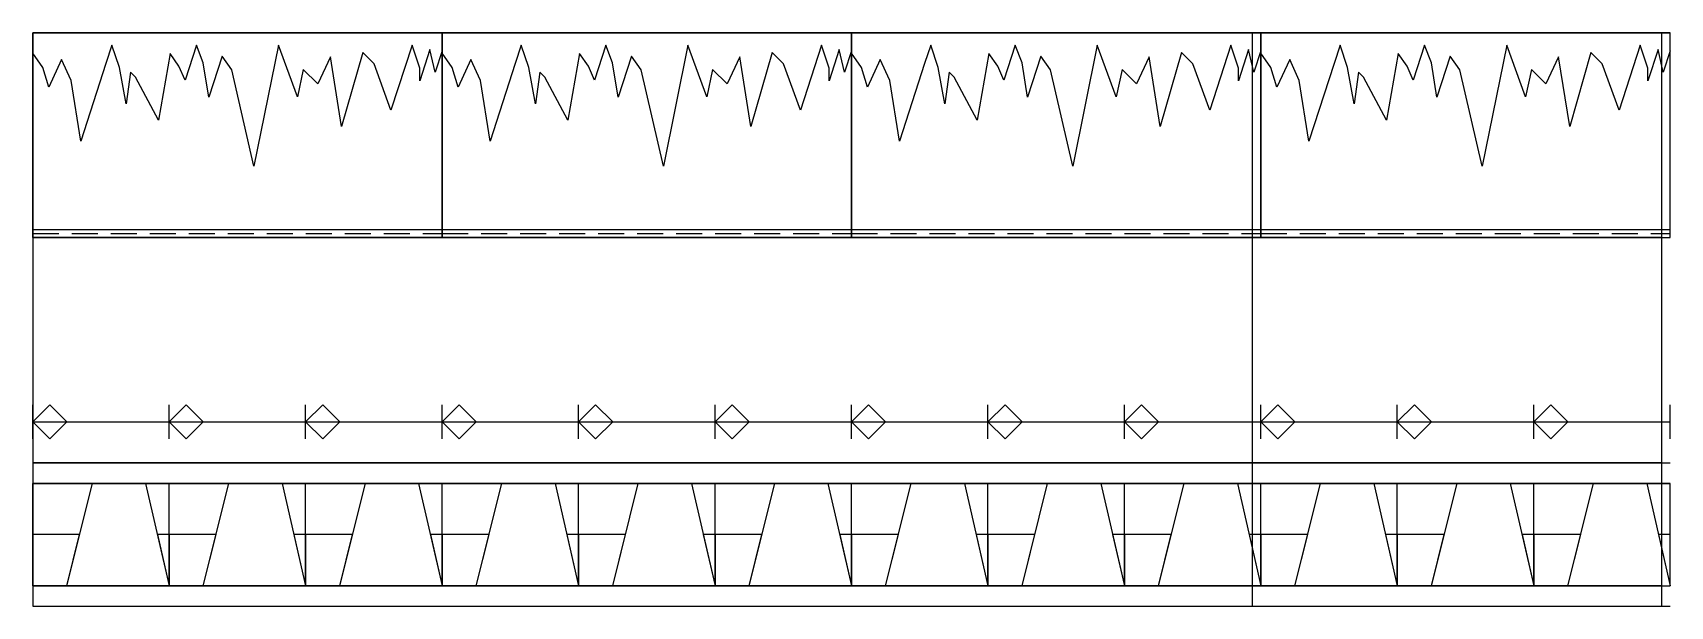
# Model space of a CAD drawing. Extents: x -398 to 2, y -30 to 110.
import ezdxf

# ---------------------------------------------------------------- set-up
doc = ezdxf.new("R2010")
doc.units = 0
doc.linetypes.add('HIDDEN', pattern=[9.525, 6.35, -3.175])
doc.layers.get('0').update_dxf_attribs({"linetype": 'CONTINUOUS'})

msp = doc.modelspace()

# ---------------------------------------------------------------- linework, layer by layer
at = {"linetype": 'CONTINUOUS'}
for p, q in [((-397.93, 110), (2.07, 110)), ((-397.93, 110), (-397.93, -30)), ((-297.93, 110), (-397.93, 110)), ((-397.93, 60), (-397.93, 110)), ((-297.93, 110), (-397.93, 110)), ((-397.93, 110), (-397.93, 60)), ((-297.93, 60), (-297.93, 110)), ((-197.93, 110), (-297.93, 110)), ((-297.93, 60), (-297.93, 110)), ((-197.93, 110), (-297.93, 110)), ((-297.93, 110), (-297.93, 60)), ((-197.93, 60), (-197.93, 110)), ((-97.93, 110), (-197.93, 110)), ((-197.93, 60), (-197.93, 110)), ((-97.93, 110), (-197.93, 110)), ((-197.93, 110), (-197.93, 60)), ((-100, -30), (-100, 110)), ((-97.93, 60), (-97.93, 110)), ((2.07, 110), (-97.93, 110)), ((-97.93, 60), (-97.93, 110)), ((2.07, 110), (-97.93, 110)), ((-97.93, 110), (-97.93, 60)), ((0, -30), (0, 110)), ((2.07, 60), (2.07, 110)), ((-395.5, 101.53), (-397.93, 104.99)), ((-397.93, 104.99), (-397.93, 60)), ((-395.5, 101.53), (-397.93, 104.99)), ((-397.93, 104.99), (-397.93, 60)), ((-378.59, 107), (-380.06, 102.49)), ((-378.59, 107), (-380.06, 102.49)), ((-376.76, 101.53), (-378.59, 107)), ((-376.76, 101.53), (-378.59, 107)), ((-364.37, 104.94), (-367.25, 88.63)), ((-364.37, 104.94), (-367.25, 88.63)), ((-362.21, 101.86), (-364.37, 104.94)), ((-362.21, 101.86), (-364.37, 104.94)), ((-357.93, 107), (-360.7, 98.46)), ((-357.93, 107), (-360.7, 98.46)), ((-356.28, 102.65), (-357.93, 107)), ((-356.28, 102.65), (-357.93, 107)), ((-351.69, 104.31), (-354.94, 94.29)), ((-351.69, 104.31), (-354.94, 94.29)), ((-349.32, 100.93), (-351.69, 104.31)), ((-349.32, 100.93), (-351.69, 104.31)), ((-337.88, 107), (-343.89, 77.42)), ((-337.88, 107), (-343.89, 77.42)), ((-333.28, 94.37), (-337.88, 107)), ((-333.28, 94.37), (-337.88, 107)), ((-325.22, 104.14), (-328.31, 97.51)), ((-325.22, 104.14), (-328.31, 97.51)), ((-322.49, 87.12), (-325.22, 104.14)), ((-322.49, 87.12), (-325.22, 104.14)), ((-317.31, 105.2), (-322.49, 87.12)), ((-317.31, 105.2), (-322.49, 87.12)), ((-314.53, 102.42), (-317.31, 105.2)), ((-314.53, 102.42), (-317.31, 105.2)), ((-305.26, 107), (-310.42, 91.13)), ((-305.26, 107), (-310.42, 91.13)), ((-303.4, 101.39), (-305.26, 107)), ((-303.4, 101.39), (-305.26, 107)), ((-300.92, 105.92), (-303.4, 98.29)), ((-300.92, 105.92), (-303.4, 98.29)), ((-299.64, 100.35), (-300.92, 105.92)), ((-299.64, 100.35), (-300.92, 105.92)), ((-297.93, 105.59), (-299.64, 100.35)), ((-297.93, 105.59), (-299.64, 100.35)), ((-297.93, 60), (-297.93, 105.59)), ((-297.93, 60), (-297.93, 105.59)), ((-295.5, 101.53), (-297.93, 104.99)), ((-297.93, 104.99), (-297.93, 60)), ((-295.5, 101.53), (-297.93, 104.99)), ((-297.93, 104.99), (-297.93, 60)), ((-278.59, 107), (-280.06, 102.49)), ((-278.59, 107), (-280.06, 102.49)), ((-276.76, 101.53), (-278.59, 107)), ((-276.76, 101.53), (-278.59, 107)), ((-264.37, 104.94), (-267.25, 88.63)), ((-264.37, 104.94), (-267.25, 88.63)), ((-262.21, 101.86), (-264.37, 104.94)), ((-262.21, 101.86), (-264.37, 104.94)), ((-257.93, 107), (-260.7, 98.46)), ((-257.93, 107), (-260.7, 98.46)), ((-256.28, 102.65), (-257.93, 107)), ((-256.28, 102.65), (-257.93, 107)), ((-251.69, 104.31), (-254.94, 94.29)), ((-251.69, 104.31), (-254.94, 94.29)), ((-249.32, 100.93), (-251.69, 104.31)), ((-249.32, 100.93), (-251.69, 104.31)), ((-237.88, 107), (-243.89, 77.42)), ((-237.88, 107), (-243.89, 77.42)), ((-233.28, 94.37), (-237.88, 107)), ((-233.28, 94.37), (-237.88, 107)), ((-225.22, 104.14), (-228.31, 97.51)), ((-225.22, 104.14), (-228.31, 97.51)), ((-222.49, 87.12), (-225.22, 104.14)), ((-222.49, 87.12), (-225.22, 104.14)), ((-217.31, 105.2), (-222.49, 87.12)), ((-217.31, 105.2), (-222.49, 87.12)), ((-214.53, 102.42), (-217.31, 105.2)), ((-214.53, 102.42), (-217.31, 105.2)), ((-205.26, 107), (-210.42, 91.13)), ((-205.26, 107), (-210.42, 91.13)), ((-203.4, 101.39), (-205.26, 107)), ((-203.4, 101.39), (-205.26, 107)), ((-200.92, 105.92), (-203.4, 98.29)), ((-200.92, 105.92), (-203.4, 98.29)), ((-199.64, 100.35), (-200.92, 105.92)), ((-199.64, 100.35), (-200.92, 105.92)), ((-197.93, 105.59), (-199.64, 100.35)), ((-197.93, 105.59), (-199.64, 100.35)), ((-197.93, 60), (-197.93, 105.59)), ((-197.93, 60), (-197.93, 105.59)), ((-195.5, 101.53), (-197.93, 104.99)), ((-197.93, 104.99), (-197.93, 60)), ((-195.5, 101.53), (-197.93, 104.99)), ((-197.93, 104.99), (-197.93, 60)), ((-178.59, 107), (-180.06, 102.49)), ((-178.59, 107), (-180.06, 102.49)), ((-176.76, 101.53), (-178.59, 107)), ((-176.76, 101.53), (-178.59, 107)), ((-164.37, 104.94), (-167.25, 88.63)), ((-164.37, 104.94), (-167.25, 88.63)), ((-162.21, 101.86), (-164.37, 104.94)), ((-162.21, 101.86), (-164.37, 104.94)), ((-157.93, 107), (-160.7, 98.46)), ((-157.93, 107), (-160.7, 98.46)), ((-156.28, 102.65), (-157.93, 107)), ((-156.28, 102.65), (-157.93, 107)), ((-151.69, 104.31), (-154.94, 94.29)), ((-151.69, 104.31), (-154.94, 94.29)), ((-149.32, 100.93), (-151.69, 104.31)), ((-149.32, 100.93), (-151.69, 104.31)), ((-137.88, 107), (-143.89, 77.42)), ((-137.88, 107), (-143.89, 77.42)), ((-133.28, 94.37), (-137.88, 107)), ((-133.28, 94.37), (-137.88, 107)), ((-125.22, 104.14), (-128.31, 97.51)), ((-125.22, 104.14), (-128.31, 97.51)), ((-122.49, 87.12), (-125.22, 104.14)), ((-122.49, 87.12), (-125.22, 104.14)), ((-117.31, 105.2), (-122.49, 87.12)), ((-117.31, 105.2), (-122.49, 87.12)), ((-114.53, 102.42), (-117.31, 105.2)), ((-114.53, 102.42), (-117.31, 105.2)), ((-105.26, 107), (-110.42, 91.13)), ((-105.26, 107), (-110.42, 91.13)), ((-103.4, 101.39), (-105.26, 107)), ((-103.4, 101.39), (-105.26, 107)), ((-100.92, 105.92), (-103.4, 98.29)), ((-100.92, 105.92), (-103.4, 98.29)), ((-99.64, 100.35), (-100.92, 105.92)), ((-99.64, 100.35), (-100.92, 105.92)), ((-97.93, 105.59), (-99.64, 100.35)), ((-97.93, 105.59), (-99.64, 100.35)), ((-97.93, 60), (-97.93, 105.59)), ((-97.93, 60), (-97.93, 105.59)), ((-95.5, 101.53), (-97.93, 104.99)), ((-97.93, 104.99), (-97.93, 60)), ((-95.5, 101.53), (-97.93, 104.99)), ((-97.93, 104.99), (-97.93, 60)), ((-78.59, 107), (-80.06, 102.49)), ((-78.59, 107), (-80.06, 102.49)), ((-76.76, 101.53), (-78.59, 107)), ((-76.76, 101.53), (-78.59, 107)), ((-64.37, 104.94), (-67.25, 88.63)), ((-64.37, 104.94), (-67.25, 88.63)), ((-62.21, 101.86), (-64.37, 104.94)), ((-62.21, 101.86), (-64.37, 104.94)), ((-57.93, 107), (-60.7, 98.46)), ((-57.93, 107), (-60.7, 98.46)), ((-56.28, 102.65), (-57.93, 107)), ((-56.28, 102.65), (-57.93, 107)), ((-51.69, 104.31), (-54.94, 94.29)), ((-51.69, 104.31), (-54.94, 94.29)), ((-49.32, 100.93), (-51.69, 104.31)), ((-49.32, 100.93), (-51.69, 104.31)), ((-37.88, 107), (-43.89, 77.42)), ((-37.88, 107), (-43.89, 77.42)), ((-33.28, 94.37), (-37.88, 107)), ((-33.28, 94.37), (-37.88, 107)), ((-25.22, 104.14), (-28.31, 97.51)), ((-25.22, 104.14), (-28.31, 97.51)), ((-22.49, 87.12), (-25.22, 104.14)), ((-22.49, 87.12), (-25.22, 104.14)), ((-17.31, 105.2), (-22.49, 87.12)), ((-17.31, 105.2), (-22.49, 87.12)), ((-14.53, 102.42), (-17.31, 105.2)), ((-14.53, 102.42), (-17.31, 105.2)), ((-5.26, 107), (-10.42, 91.13)), ((-5.26, 107), (-10.42, 91.13)), ((-3.4, 101.39), (-5.26, 107)), ((-3.4, 101.39), (-5.26, 107)), ((-0.92, 105.92), (-3.4, 98.29)), ((-0.92, 105.92), (-3.4, 98.29)), ((0.36, 100.35), (-0.92, 105.92)), ((0.36, 100.35), (-0.92, 105.92)), ((2.07, 105.59), (0.36, 100.35)), ((2.07, 105.59), (0.36, 100.35)), ((2.07, 60), (2.07, 105.59)), ((2.07, 60), (2.07, 105.59)), ((-394.04, 96.74), (-395.5, 101.53)), ((-394.04, 96.74), (-395.5, 101.53)), ((-390.89, 103.51), (-394.04, 96.74)), ((-390.89, 103.51), (-394.04, 96.74)), ((-388.58, 98.34), (-390.89, 103.51)), ((-388.58, 98.34), (-390.89, 103.51)), ((-380.06, 102.49), (-386.21, 83.54)), ((-380.06, 102.49), (-386.21, 83.54)), ((-375.14, 92.63), (-376.76, 101.53)), ((-375.14, 92.63), (-376.76, 101.53)), ((-374.05, 100.38), (-375.14, 92.63)), ((-374.05, 100.38), (-375.14, 92.63)), ((-372.87, 99.2), (-374.05, 100.38)), ((-372.87, 99.2), (-374.05, 100.38)), ((-360.7, 98.46), (-362.21, 101.86)), ((-360.7, 98.46), (-362.21, 101.86)), ((-354.94, 94.29), (-356.28, 102.65)), ((-354.94, 94.29), (-356.28, 102.65)), ((-343.89, 77.42), (-349.32, 100.93)), ((-343.89, 77.42), (-349.32, 100.93)), ((-331.85, 101.04), (-333.28, 94.37)), ((-331.85, 101.04), (-333.28, 94.37)), ((-328.31, 97.51), (-331.85, 101.04)), ((-328.31, 97.51), (-331.85, 101.04)), ((-310.42, 91.13), (-314.53, 102.42)), ((-310.42, 91.13), (-314.53, 102.42)), ((-303.4, 98.29), (-303.4, 101.39)), ((-303.4, 98.29), (-303.4, 101.39)), ((-294.04, 96.74), (-295.5, 101.53)), ((-294.04, 96.74), (-295.5, 101.53)), ((-290.89, 103.51), (-294.04, 96.74)), ((-290.89, 103.51), (-294.04, 96.74)), ((-288.58, 98.34), (-290.89, 103.51)), ((-288.58, 98.34), (-290.89, 103.51)), ((-280.06, 102.49), (-286.21, 83.54)), ((-280.06, 102.49), (-286.21, 83.54)), ((-275.14, 92.63), (-276.76, 101.53)), ((-275.14, 92.63), (-276.76, 101.53)), ((-274.05, 100.38), (-275.14, 92.63)), ((-274.05, 100.38), (-275.14, 92.63)), ((-272.87, 99.2), (-274.05, 100.38)), ((-272.87, 99.2), (-274.05, 100.38)), ((-260.7, 98.46), (-262.21, 101.86)), ((-260.7, 98.46), (-262.21, 101.86)), ((-254.94, 94.29), (-256.28, 102.65)), ((-254.94, 94.29), (-256.28, 102.65)), ((-243.89, 77.42), (-249.32, 100.93)), ((-243.89, 77.42), (-249.32, 100.93)), ((-231.85, 101.04), (-233.28, 94.37)), ((-231.85, 101.04), (-233.28, 94.37)), ((-228.31, 97.51), (-231.85, 101.04)), ((-228.31, 97.51), (-231.85, 101.04)), ((-210.42, 91.13), (-214.53, 102.42)), ((-210.42, 91.13), (-214.53, 102.42)), ((-203.4, 98.29), (-203.4, 101.39)), ((-203.4, 98.29), (-203.4, 101.39)), ((-194.04, 96.74), (-195.5, 101.53)), ((-194.04, 96.74), (-195.5, 101.53)), ((-190.89, 103.51), (-194.04, 96.74)), ((-190.89, 103.51), (-194.04, 96.74)), ((-188.58, 98.34), (-190.89, 103.51)), ((-188.58, 98.34), (-190.89, 103.51)), ((-180.06, 102.49), (-186.21, 83.54)), ((-180.06, 102.49), (-186.21, 83.54)), ((-175.14, 92.63), (-176.76, 101.53)), ((-175.14, 92.63), (-176.76, 101.53)), ((-174.05, 100.38), (-175.14, 92.63)), ((-174.05, 100.38), (-175.14, 92.63)), ((-172.87, 99.2), (-174.05, 100.38)), ((-172.87, 99.2), (-174.05, 100.38)), ((-160.7, 98.46), (-162.21, 101.86)), ((-160.7, 98.46), (-162.21, 101.86)), ((-154.94, 94.29), (-156.28, 102.65)), ((-154.94, 94.29), (-156.28, 102.65)), ((-143.89, 77.42), (-149.32, 100.93)), ((-143.89, 77.42), (-149.32, 100.93)), ((-131.85, 101.04), (-133.28, 94.37)), ((-131.85, 101.04), (-133.28, 94.37)), ((-128.31, 97.51), (-131.85, 101.04)), ((-128.31, 97.51), (-131.85, 101.04)), ((-110.42, 91.13), (-114.53, 102.42)), ((-110.42, 91.13), (-114.53, 102.42)), ((-103.4, 98.29), (-103.4, 101.39)), ((-103.4, 98.29), (-103.4, 101.39)), ((-94.04, 96.74), (-95.5, 101.53)), ((-94.04, 96.74), (-95.5, 101.53)), ((-90.89, 103.51), (-94.04, 96.74)), ((-90.89, 103.51), (-94.04, 96.74)), ((-88.58, 98.34), (-90.89, 103.51)), ((-88.58, 98.34), (-90.89, 103.51)), ((-80.06, 102.49), (-86.21, 83.54)), ((-80.06, 102.49), (-86.21, 83.54)), ((-75.14, 92.63), (-76.76, 101.53)), ((-75.14, 92.63), (-76.76, 101.53)), ((-74.05, 100.38), (-75.14, 92.63)), ((-74.05, 100.38), (-75.14, 92.63)), ((-72.87, 99.2), (-74.05, 100.38)), ((-72.87, 99.2), (-74.05, 100.38)), ((-60.7, 98.46), (-62.21, 101.86)), ((-60.7, 98.46), (-62.21, 101.86)), ((-54.94, 94.29), (-56.28, 102.65)), ((-54.94, 94.29), (-56.28, 102.65)), ((-43.89, 77.42), (-49.32, 100.93)), ((-43.89, 77.42), (-49.32, 100.93)), ((-31.85, 101.04), (-33.28, 94.37)), ((-31.85, 101.04), (-33.28, 94.37)), ((-28.31, 97.51), (-31.85, 101.04)), ((-28.31, 97.51), (-31.85, 101.04)), ((-10.42, 91.13), (-14.53, 102.42)), ((-10.42, 91.13), (-14.53, 102.42)), ((-3.4, 98.29), (-3.4, 101.39)), ((-3.4, 98.29), (-3.4, 101.39)), ((-386.21, 83.54), (-388.58, 98.34)), ((-386.21, 83.54), (-388.58, 98.34)), ((-367.25, 88.63), (-372.87, 99.2)), ((-367.25, 88.63), (-372.87, 99.2)), ((-286.21, 83.54), (-288.58, 98.34)), ((-286.21, 83.54), (-288.58, 98.34)), ((-267.25, 88.63), (-272.87, 99.2)), ((-267.25, 88.63), (-272.87, 99.2)), ((-186.21, 83.54), (-188.58, 98.34)), ((-186.21, 83.54), (-188.58, 98.34)), ((-167.25, 88.63), (-172.87, 99.2)), ((-167.25, 88.63), (-172.87, 99.2)), ((-86.21, 83.54), (-88.58, 98.34)), ((-86.21, 83.54), (-88.58, 98.34)), ((-67.25, 88.63), (-72.87, 99.2)), ((-67.25, 88.63), (-72.87, 99.2)), ((-397.93, 62), (-297.93, 62)), ((-397.93, 60), (2.07, 60)), ((0, 60), (-397.93, 60)), ((-397.93, 60), (-397.93, 5)), ((-397.93, 60), (-297.93, 60)), ((-397.93, 60), (-297.93, 60)), ((-397.93, 60), (-297.93, 60)), ((-397.93, 60), (-297.93, 60)), ((-397.93, 60), (-297.93, 60)), ((-297.93, 62), (-197.93, 62)), ((-297.93, 60), (-197.93, 60)), ((-297.93, 60), (-197.93, 60)), ((-297.93, 60), (-197.93, 60)), ((-297.93, 60), (-197.93, 60)), ((-297.93, 60), (-197.93, 60)), ((-197.93, 62), (-97.93, 62)), ((-197.93, 60), (-97.93, 60)), ((-197.93, 60), (-97.93, 60)), ((-197.93, 60), (-97.93, 60)), ((-197.93, 60), (-97.93, 60)), ((-197.93, 60), (-97.93, 60)), ((-97.93, 62), (2.07, 62)), ((-97.93, 60), (2.07, 60)), ((-97.93, 60), (2.07, 60)), ((-97.93, 60), (2.07, 60)), ((-97.93, 60), (2.07, 60)), ((-97.93, 60), (2.07, 60)), ((0, 5), (0, 60)), ((-397.93, 10.83), (-397.93, 19.17)), ((-397.93, 15), (-393.77, 19.17)), ((-389.6, 15), (-393.77, 19.17)), ((-364.6, 10.83), (-364.6, 19.17)), ((-364.6, 10.83), (-364.6, 19.17)), ((-364.6, 15), (-360.43, 19.17)), ((-356.27, 15), (-360.43, 19.17)), ((-331.27, 10.83), (-331.27, 19.17)), ((-331.27, 15), (-327.1, 19.17)), ((-331.27, 10.83), (-331.27, 19.17)), ((-322.93, 15), (-327.1, 19.17)), ((-297.93, 10.83), (-297.93, 19.17)), ((-297.93, 10.83), (-297.93, 19.17)), ((-297.93, 15), (-293.77, 19.17)), ((-289.6, 15), (-293.77, 19.17)), ((-264.6, 10.83), (-264.6, 19.17)), ((-264.6, 10.83), (-264.6, 19.17)), ((-264.6, 15), (-260.43, 19.17)), ((-256.27, 15), (-260.43, 19.17)), ((-231.27, 10.83), (-231.27, 19.17)), ((-231.27, 10.83), (-231.27, 19.17)), ((-231.27, 15), (-227.1, 19.17)), ((-222.93, 15), (-227.1, 19.17)), ((-197.93, 10.83), (-197.93, 19.17)), ((-197.93, 10.83), (-197.93, 19.17)), ((-197.93, 15), (-193.77, 19.17)), ((-189.6, 15), (-193.77, 19.17)), ((-164.6, 10.83), (-164.6, 19.17)), ((-164.6, 10.83), (-164.6, 19.17)), ((-164.6, 15), (-160.43, 19.17)), ((-156.27, 15), (-160.43, 19.17)), ((-131.27, 10.83), (-131.27, 19.17)), ((-131.27, 10.83), (-131.27, 19.17)), ((-131.27, 15), (-127.1, 19.17)), ((-122.93, 15), (-127.1, 19.17)), ((-97.93, 10.83), (-97.93, 19.17)), ((-97.93, 10.83), (-97.93, 19.17)), ((-97.93, 15), (-93.77, 19.17)), ((-89.6, 15), (-93.77, 19.17)), ((-64.6, 10.83), (-64.6, 19.17)), ((-64.6, 10.83), (-64.6, 19.17)), ((-64.6, 15), (-60.43, 19.17)), ((-56.27, 15), (-60.43, 19.17)), ((-31.27, 10.83), (-31.27, 19.17)), ((-31.27, 10.83), (-31.27, 19.17)), ((-31.27, 15), (-27.1, 19.17)), ((-22.93, 15), (-27.1, 19.17)), ((2.07, 10.83), (2.07, 19.17)), ((-397.93, 15), (-364.6, 15)), ((-397.93, 15), (-393.77, 10.83)), ((-389.6, 15), (-393.77, 10.83)), ((-389.6, 15), (-364.6, 15)), ((-364.6, 15), (-331.27, 15)), ((-364.6, 15), (-360.43, 10.83)), ((-356.27, 15), (-360.43, 10.83)), ((-356.27, 15), (-331.27, 15)), ((-331.27, 15), (-297.93, 15)), ((-331.27, 15), (-327.1, 10.83)), ((-322.93, 15), (-327.1, 10.83)), ((-322.93, 15), (-297.93, 15)), ((-297.93, 15), (-264.6, 15)), ((-297.93, 15), (-293.77, 10.83)), ((-289.6, 15), (-293.77, 10.83)), ((-289.6, 15), (-264.6, 15)), ((-264.6, 15), (-231.27, 15)), ((-264.6, 15), (-260.43, 10.83)), ((-256.27, 15), (-260.43, 10.83)), ((-256.27, 15), (-231.27, 15)), ((-231.27, 15), (-197.93, 15)), ((-231.27, 15), (-227.1, 10.83)), ((-222.93, 15), (-227.1, 10.83)), ((-222.93, 15), (-197.93, 15)), ((-197.93, 15), (-164.6, 15)), ((-197.93, 15), (-193.77, 10.83)), ((-189.6, 15), (-193.77, 10.83)), ((-189.6, 15), (-164.6, 15)), ((-164.6, 15), (-131.27, 15)), ((-164.6, 15), (-160.43, 10.83)), ((-156.27, 15), (-160.43, 10.83)), ((-156.27, 15), (-131.27, 15)), ((-131.27, 15), (-97.93, 15)), ((-131.27, 15), (-127.1, 10.83)), ((-122.93, 15), (-127.1, 10.83)), ((-122.93, 15), (-97.93, 15)), ((-97.93, 15), (-64.6, 15)), ((-97.93, 15), (-93.77, 10.83)), ((-89.6, 15), (-93.77, 10.83)), ((-89.6, 15), (-64.6, 15)), ((-64.6, 15), (-31.27, 15)), ((-64.6, 15), (-60.43, 10.83)), ((-56.27, 15), (-60.43, 10.83)), ((-56.27, 15), (-31.27, 15)), ((-31.27, 15), (2.07, 15)), ((-31.27, 15), (-27.1, 10.83)), ((-22.93, 15), (-27.1, 10.83)), ((-22.93, 15), (2.07, 15)), ((-397.93, 5), (2.07, 5)), ((-397.93, 5), (0, 5)), ((0, 5), (-397.93, 5)), ((-397.93, 5), (-397.93, 0)), ((0, 0), (0, 5)), ((-397.93, 0), (2.07, 0)), ((-397.93, 0), (0, 0)), ((-364.6, 0), (-397.93, 0)), ((-397.93, -25), (-397.93, 0)), ((-389.6, -25), (-383.35, 0)), ((-383.35, 0), (-378.1, 0)), ((-376.1, 0), (-370.35, 0)), ((-370.35, 0), (-364.6, -25)), ((-364.6, -25), (-364.6, 0)), ((-331.27, 0), (-364.6, 0)), ((-364.6, -25), (-364.6, 0)), ((-356.27, -25), (-350.02, 0)), ((-350.02, 0), (-344.77, 0)), ((-342.77, 0), (-337.02, 0)), ((-337.02, 0), (-331.27, -25)), ((-331.27, -25), (-331.27, 0)), ((-297.93, 0), (-331.27, 0)), ((-331.27, -25), (-331.27, 0)), ((-322.93, -25), (-316.68, 0)), ((-316.68, 0), (-311.43, 0)), ((-309.43, 0), (-303.68, 0)), ((-303.68, 0), (-297.93, -25)), ((-297.93, -25), (-297.93, 0)), ((-264.6, 0), (-297.93, 0)), ((-297.93, -25), (-297.93, 0)), ((-289.6, -25), (-283.35, 0)), ((-283.35, 0), (-278.1, 0)), ((-276.1, 0), (-270.35, 0)), ((-270.35, 0), (-264.6, -25)), ((-264.6, -25), (-264.6, 0)), ((-231.27, 0), (-264.6, 0)), ((-264.6, -25), (-264.6, 0)), ((-256.27, -25), (-250.02, 0)), ((-250.02, 0), (-244.77, 0)), ((-242.77, 0), (-237.02, 0)), ((-237.02, 0), (-231.27, -25)), ((-231.27, -25), (-231.27, 0)), ((-197.93, 0), (-231.27, 0)), ((-231.27, -25), (-231.27, 0)), ((-222.93, -25), (-216.68, 0)), ((-216.68, 0), (-211.43, 0)), ((-209.43, 0), (-203.68, 0)), ((-203.68, 0), (-197.93, -25)), ((-197.93, -25), (-197.93, 0)), ((-164.6, 0), (-197.93, 0)), ((-197.93, -25), (-197.93, 0)), ((-189.6, -25), (-183.35, 0)), ((-183.35, 0), (-178.1, 0)), ((-176.1, 0), (-170.35, 0)), ((-170.35, 0), (-164.6, -25)), ((-164.6, -25), (-164.6, 0)), ((-131.27, 0), (-164.6, 0)), ((-164.6, -25), (-164.6, 0)), ((-156.27, -25), (-150.02, 0)), ((-150.02, 0), (-144.77, 0)), ((-142.77, 0), (-137.02, 0)), ((-137.02, 0), (-131.27, -25)), ((-131.27, -25), (-131.27, 0)), ((-97.93, 0), (-131.27, 0)), ((-131.27, -25), (-131.27, 0)), ((-122.93, -25), (-116.68, 0)), ((-116.68, 0), (-111.43, 0)), ((-109.43, 0), (-103.68, 0)), ((-103.68, 0), (-97.93, -25)), ((-97.93, -25), (-97.93, 0)), ((-64.6, 0), (-97.93, 0)), ((-97.93, -25), (-97.93, 0)), ((-89.6, -25), (-83.35, 0)), ((-83.35, 0), (-78.1, 0)), ((-76.1, 0), (-70.35, 0)), ((-70.35, 0), (-64.6, -25)), ((-64.6, -25), (-64.6, 0)), ((-31.27, 0), (-64.6, 0)), ((-64.6, -25), (-64.6, 0)), ((-56.27, -25), (-50.02, 0)), ((-50.02, 0), (-44.77, 0)), ((-42.77, 0), (-37.02, 0)), ((-37.02, 0), (-31.27, -25)), ((-31.27, -25), (-31.27, 0)), ((2.07, 0), (-31.27, 0)), ((-31.27, -25), (-31.27, 0)), ((-22.93, -25), (-16.68, 0)), ((-16.68, 0), (-11.43, 0)), ((-9.43, 0), (-3.68, 0)), ((-3.68, 0), (2.07, -25)), ((2.07, -25), (2.07, 0)), ((-386.47, -12.5), (-397.93, -12.5)), ((-397.93, -12.5), (-397.93, -25)), ((-389.6, -25), (-386.47, -12.5)), ((-367.47, -12.5), (-364.6, -25)), ((-364.6, -12.5), (-367.47, -12.5)), ((-364.6, -25), (-364.6, -12.5)), ((-353.14, -12.5), (-364.6, -12.5)), ((-364.6, -12.5), (-364.6, -25)), ((-356.27, -25), (-353.14, -12.5)), ((-334.14, -12.5), (-331.27, -25)), ((-331.27, -12.5), (-334.14, -12.5)), ((-331.27, -25), (-331.27, -12.5)), ((-319.81, -12.5), (-331.27, -12.5)), ((-331.27, -12.5), (-331.27, -25)), ((-322.93, -25), (-319.81, -12.5)), ((-300.81, -12.5), (-297.93, -25)), ((-297.93, -12.5), (-300.81, -12.5)), ((-297.93, -25), (-297.93, -12.5)), ((-286.47, -12.5), (-297.93, -12.5)), ((-297.93, -12.5), (-297.93, -25)), ((-289.6, -25), (-286.47, -12.5)), ((-267.47, -12.5), (-264.6, -25)), ((-264.6, -12.5), (-267.47, -12.5)), ((-264.6, -25), (-264.6, -12.5)), ((-253.14, -12.5), (-264.6, -12.5)), ((-264.6, -12.5), (-264.6, -25)), ((-256.27, -25), (-253.14, -12.5)), ((-234.14, -12.5), (-231.27, -25)), ((-231.27, -12.5), (-234.14, -12.5)), ((-231.27, -25), (-231.27, -12.5)), ((-219.81, -12.5), (-231.27, -12.5)), ((-231.27, -12.5), (-231.27, -25)), ((-222.93, -25), (-219.81, -12.5)), ((-200.81, -12.5), (-197.93, -25)), ((-197.93, -12.5), (-200.81, -12.5)), ((-197.93, -25), (-197.93, -12.5)), ((-186.47, -12.5), (-197.93, -12.5)), ((-197.93, -12.5), (-197.93, -25)), ((-189.6, -25), (-186.47, -12.5)), ((-167.47, -12.5), (-164.6, -25)), ((-164.6, -12.5), (-167.47, -12.5)), ((-164.6, -25), (-164.6, -12.5)), ((-153.14, -12.5), (-164.6, -12.5)), ((-164.6, -12.5), (-164.6, -25)), ((-156.27, -25), (-153.14, -12.5)), ((-134.14, -12.5), (-131.27, -25)), ((-131.27, -12.5), (-134.14, -12.5)), ((-131.27, -25), (-131.27, -12.5)), ((-119.81, -12.5), (-131.27, -12.5)), ((-131.27, -12.5), (-131.27, -25)), ((-122.93, -25), (-119.81, -12.5)), ((-100.81, -12.5), (-97.93, -25)), ((-97.93, -12.5), (-100.81, -12.5)), ((-97.93, -25), (-97.93, -12.5)), ((-86.47, -12.5), (-97.93, -12.5)), ((-97.93, -12.5), (-97.93, -25)), ((-89.6, -25), (-86.47, -12.5)), ((-67.47, -12.5), (-64.6, -25)), ((-64.6, -12.5), (-67.47, -12.5)), ((-64.6, -25), (-64.6, -12.5)), ((-53.14, -12.5), (-64.6, -12.5)), ((-64.6, -12.5), (-64.6, -25)), ((-56.27, -25), (-53.14, -12.5)), ((-34.14, -12.5), (-31.27, -25)), ((-31.27, -12.5), (-34.14, -12.5)), ((-31.27, -25), (-31.27, -12.5)), ((-19.81, -12.5), (-31.27, -12.5)), ((-31.27, -12.5), (-31.27, -25)), ((-22.93, -25), (-19.81, -12.5)), ((-0.81, -12.5), (2.07, -25)), ((2.07, -12.5), (-0.81, -12.5)), ((2.07, -25), (2.07, -12.5)), ((-397.93, -25), (2.07, -25)), ((0, -25), (-397.93, -25)), ((-397.93, -25), (-397.93, -30)), ((-397.93, -25), (-364.6, -25)), ((-397.93, -25), (-389.6, -25)), ((-397.93, -25), (-389.6, -25)), ((-364.6, -25), (-331.27, -25)), ((-364.6, -25), (-356.27, -25)), ((-364.6, -25), (-356.27, -25)), ((-331.27, -25), (-297.93, -25)), ((-331.27, -25), (-322.93, -25)), ((-331.27, -25), (-322.93, -25)), ((-297.93, -25), (-264.6, -25)), ((-297.93, -25), (-289.6, -25)), ((-297.93, -25), (-289.6, -25)), ((-264.6, -25), (-231.27, -25)), ((-264.6, -25), (-256.27, -25)), ((-264.6, -25), (-256.27, -25)), ((-231.27, -25), (-197.93, -25)), ((-231.27, -25), (-222.93, -25)), ((-231.27, -25), (-222.93, -25)), ((-197.93, -25), (-164.6, -25)), ((-197.93, -25), (-189.6, -25)), ((-197.93, -25), (-189.6, -25)), ((-164.6, -25), (-131.27, -25)), ((-164.6, -25), (-156.27, -25)), ((-164.6, -25), (-156.27, -25)), ((-131.27, -25), (-97.93, -25)), ((-131.27, -25), (-122.93, -25)), ((-131.27, -25), (-122.93, -25)), ((-97.93, -25), (-64.6, -25)), ((-97.93, -25), (-89.6, -25)), ((-97.93, -25), (-89.6, -25)), ((-64.6, -25), (-31.27, -25)), ((-64.6, -25), (-56.27, -25)), ((-64.6, -25), (-56.27, -25)), ((-31.27, -25), (2.07, -25)), ((-31.27, -25), (-22.93, -25)), ((-31.27, -25), (-22.93, -25)), ((0, -30), (0, -25)), ((-397.93, -30), (2.07, -30)), ((-397.93, -30), (0, -30))]:
    msp.add_line(p, q, dxfattribs=at)
at = {"linetype": 'HIDDEN'}
for p, q in [((-397.93, 61), (-297.93, 61)), ((-297.93, 61), (-197.93, 61)), ((-197.93, 61), (-97.93, 61)), ((-97.93, 61), (2.07, 61))]:
    msp.add_line(p, q, dxfattribs=at)

doc.saveas('drawing.dxf')
